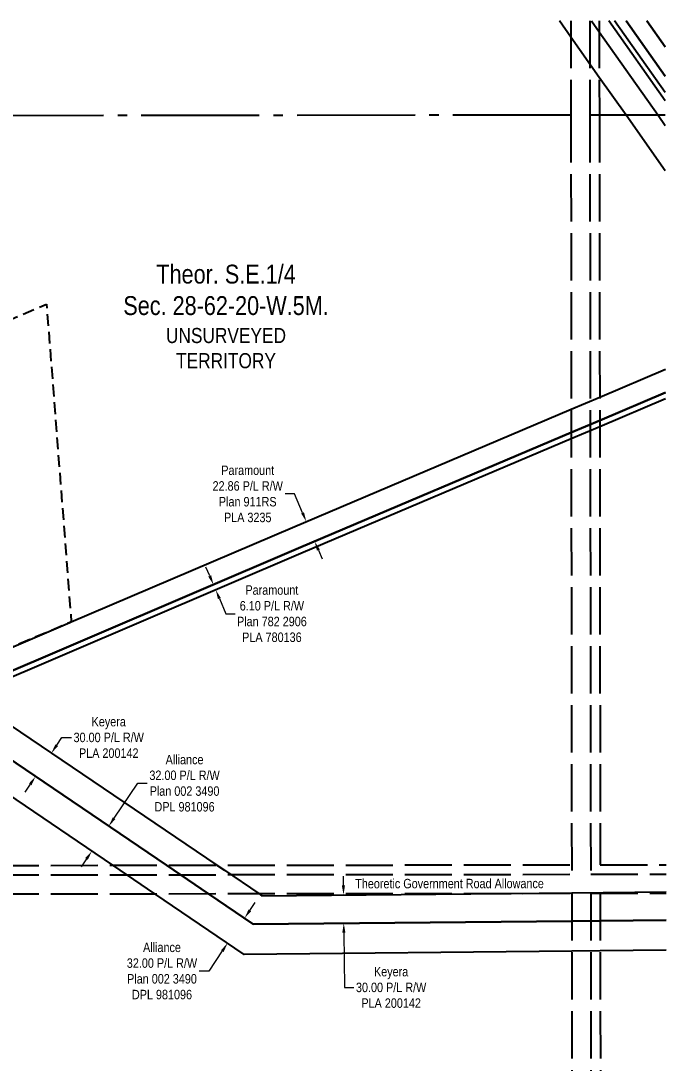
# Model space of a CAD drawing. Extents: x 500622 to 512229, y 6022177 to 6028063.
# Drawn here: x 504189 to 504872, y 6026169 to 6027273 of the extents above; entities that cross this region are included whole.
import ezdxf
from ezdxf.enums import TextEntityAlignment as Align

# ---------------------------------------------------------------- set-up
doc = ezdxf.new("R2010")
doc.units = 0
doc.header["$LTSCALE"] = 5
doc.header["$PDMODE"] = 3
doc.header["$PDSIZE"] = 30
for name, pattern in [('foc-ACCESSROAD', [3.75, 2.5, -1.25]), ('foc-QUARTERLINE', [33, 25, -3, 2, -3]), ('foc-UNSURVEYED', [12.5, 10, -2.5])]:
    doc.linetypes.add(name, pattern=pattern)
doc.layers.get('Defpoints').update_dxf_attribs({"color": 9})
for name, color, linetype in [('C-RW', 13, 'Continuous'), ('C-SYMBOL', 7, 'Continuous'), ('C-WS', 13, 'foc-ACCESSROAD'), ('F-RW', 190, 'Continuous'), ('L-QSEC', 8, 'foc-QUARTERLINE'), ('L-ROAD-T', 7, 'Continuous'), ('L-UNS-T', 3, 'Continuous'), ('L-USEC', 7, 'foc-UNSURVEYED')]:
    doc.layers.add(name, color=color, linetype=linetype)
doc.layers.add('F-RW-T', color=190, linetype='Continuous', lineweight=9)
doc.styles.add('175L', font='ARIALN.TTF', dxfattribs={"height": 20})
doc.styles.add('80CG', font='ARIALN.TTF', dxfattribs={"height": 10})
doc.styles.add('80L', font='ARIALN.TTF', dxfattribs={"height": 10})
doc.dimstyles.new('Compass 5 000', dxfattribs={"dimscale": 5, "dimtxt": 9, "dimasz": 2, "dimexe": 0.2, "dimexo": 0.0625, "dimgap": 0.5, "dimtad": 0, "dimtih": 1, "dimtoh": 1, "dimzin": 0, "dimdsep": 46, "dimtxsty": '80CG', "dimcen": 0.1, "dimse1": 1, "dimse2": 1, "dimclrd": 256, "dimclrt": 256, "dimaunit": 1, "dimadec": 4, "dimazin": 0, "dimtfac": 0.06, "dimtofl": 0, "dimtmove": 0, "dimatfit": 1, "dimfxl": 0.2, "dimtolj": 1, "dimtzin": 0, "dimlwd": -1, "dimarcsym": 0})

# ---------------------------------------------------------------- blocks, each defined once
blk = doc.blocks.new('*D1048')
at = {"layer": 'Defpoints', "color": 0, "transparency": 16777216}
for p in [(504424.5, 6026323.9), (504406.5, 6026297.4), (504407.9, 6026296.5)]:
    blk.add_point(p, dxfattribs=at)
at = {"layer": 'F-RW-T', "transparency": 16777216}
for p, q in [((504431.5, 6026331.2), (504437.1, 6026339.5)), ((504402.3, 6026288.2), (504387.9, 6026267)), ((504387.9, 6026267), (504377.9, 6026267))]:
    blk.add_line(p, q, dxfattribs=at)
for points in [[(504430.1, 6026332.2), (504432.9, 6026330.3), (504425.9, 6026323)], [(504400.9, 6026289.1), (504403.7, 6026287.2), (504407.9, 6026296.5)]]:
    blk.add_solid(points, dxfattribs=at)
at = {"layer": 'F-RW-T', "transparency": 16777216, "insert": (504338.4, 6026267), "char_height": 10, "attachment_point": 5, "style": '80CG'}
blk.add_mtext('\\A1;Alliance\\P32.00 P/L R/W\\PPlan 002 3490\\PDPL 981096', dxfattribs=at)
blk = doc.blocks.new('*D1049')
at = {"layer": 'Defpoints', "color": 0, "transparency": 16777216}
for p in [(504548.7, 6026347.8), (504530.9, 6026317.6), (504548.9, 6026317.8)]:
    blk.add_point(p, dxfattribs=at)
at = {"layer": 'F-RW-T', "transparency": 16777216}
for p, q in [((504530.6, 6026357.6), (504530.5, 6026367.6)), ((504531, 6026307.6), (504531.6, 6026249.6)), ((504531.6, 6026249.6), (504541.6, 6026249.6))]:
    blk.add_line(p, q, dxfattribs=at)
for points in [[(504532.2, 6026357.6), (504528.9, 6026357.6), (504530.7, 6026347.6)], [(504532.7, 6026307.6), (504529.4, 6026307.6), (504530.9, 6026317.6)]]:
    blk.add_solid(points, dxfattribs=at)
at = {"layer": 'F-RW-T', "transparency": 16777216, "insert": (504581.1, 6026249.6), "char_height": 10, "attachment_point": 5, "style": '80CG'}
blk.add_mtext('\\A1;Keyera\\P30.00 P/L R/W\\PPLA 200142', dxfattribs=at)
blk = doc.blocks.new('*D1280')
at = {"layer": 'Defpoints', "color": 0, "transparency": 16777216}
for p in [(504221.3, 6026497.9), (504223.8, 6026496.1), (504207, 6026471.3)]:
    blk.add_point(p, dxfattribs=at)
at = {"layer": 'F-RW-T', "transparency": 16777216}
for p, q in [((504226.9, 6026506.1), (504232.5, 6026514.4)), ((504232.5, 6026514.4), (504242.5, 6026514.4)), ((504198.9, 6026464.8), (504193.3, 6026456.5))]:
    blk.add_line(p, q, dxfattribs=at)
for points in [[(504225.5, 6026507.1), (504228.3, 6026505.2), (504221.3, 6026497.9)], [(504197.5, 6026465.7), (504200.2, 6026463.8), (504204.5, 6026473.1)]]:
    blk.add_solid(points, dxfattribs=at)
at = {"layer": 'F-RW-T', "transparency": 16777216, "insert": (504282, 6026514.4), "char_height": 10, "attachment_point": 5, "style": '80CG'}
blk.add_mtext('\\A1;Keyera\\P30.00 P/L R/W\\PPLA 200142', dxfattribs=at)
blk = doc.blocks.new('*D1281')
at = {"layer": 'Defpoints', "color": 0, "transparency": 16777216}
for p in [(504274.2, 6026425.8), (504282, 6026420.5), (504256.2, 6026399.4)]:
    blk.add_point(p, dxfattribs=at)
at = {"layer": 'F-RW-T', "transparency": 16777216}
for p, q in [((504287.6, 6026428.8), (504312.8, 6026465.9)), ((504312.8, 6026465.9), (504322.8, 6026465.9)), ((504258.5, 6026385.8), (504252.9, 6026377.5))]:
    blk.add_line(p, q, dxfattribs=at)
for points in [[(504286.3, 6026429.7), (504289, 6026427.8), (504282, 6026420.5)], [(504257.1, 6026386.7), (504259.9, 6026384.8), (504264.1, 6026394)]]:
    blk.add_solid(points, dxfattribs=at)
at = {"layer": 'F-RW-T', "transparency": 16777216, "insert": (504362.3, 6026465.9), "char_height": 10, "attachment_point": 5, "style": '80CG'}
blk.add_mtext('\\A1;Alliance\\P32.00 P/L R/W\\PPlan 002 3490\\PDPL 981096', dxfattribs=at)
blk = doc.blocks.new('*D1282')
at = {"layer": 'Defpoints', "color": 0, "transparency": 16777216}
for p in [(504391.1, 6026675.5), (504393.5, 6026670), (504395.3, 6026670.7)]:
    blk.add_point(p, dxfattribs=at)
at = {"layer": 'F-RW-T', "transparency": 16777216}
for p, q in [((504389, 6026685.5), (504385, 6026694.7)), ((504399.2, 6026661.5), (504406, 6026645.5)), ((504406, 6026645.5), (504416, 6026645.5))]:
    blk.add_line(p, q, dxfattribs=at)
for points in [[(504390.5, 6026686.1), (504387.4, 6026684.8), (504392.9, 6026676.3)], [(504400.7, 6026662.2), (504397.7, 6026660.9), (504395.3, 6026670.7)]]:
    blk.add_solid(points, dxfattribs=at)
at = {"layer": 'F-RW-T', "transparency": 16777216, "insert": (504454.8, 6026645.5), "char_height": 10, "attachment_point": 5, "style": '80CG'}
blk.add_mtext('\\A1;Paramount\\P6.10 P/L R/W\\PPlan 782 2906\\PPLA 780136', dxfattribs=at)
blk = doc.blocks.new('*D1283')
at = {"layer": 'Defpoints', "color": 0, "transparency": 16777216}
for p in [(504499.4, 6026746.6), (504491.2, 6026743.1), (504508.3, 6026725.6)]:
    blk.add_point(p, dxfattribs=at)
at = {"layer": 'F-RW-T', "transparency": 16777216}
for p, q in [((504478.8, 6026772.4), (504468.8, 6026772.4)), ((504487.3, 6026752.3), (504478.8, 6026772.4)), ((504504, 6026712.9), (504507.9, 6026703.7))]:
    blk.add_line(p, q, dxfattribs=at)
for points in [[(504488.8, 6026753), (504485.8, 6026751.7), (504491.2, 6026743.1)], [(504505.6, 6026713.5), (504502.5, 6026712.2), (504500.1, 6026722.1)]]:
    blk.add_solid(points, dxfattribs=at)
at = {"layer": 'F-RW-T', "transparency": 16777216, "insert": (504429.2, 6026772.4), "char_height": 10, "attachment_point": 5, "style": '80CG'}
blk.add_mtext('\\A1;Paramount\\P22.86 P/L R/W\\PPlan 911RS\\PPLA 3235', dxfattribs=at)

msp = doc.modelspace()

# ---------------------------------------------------------------- linework, layer by layer
at = {"layer": 'C-RW'}
for points in [[(504871.407, 6027197.493), (504817.768, 6027273.46)], [(504830.004, 6027273.471), (504871.388, 6027214.861)]]:
    msp.add_lwpolyline(points, dxfattribs=at)
at = {"layer": 'C-WS', "flags": 128}
msp.add_lwpolyline([(504084.217, 6026569.327), (504071.061, 6026563.709), (504056.891, 6026573.276), (504050.96, 6026577.325), (504041.991, 6026583.449), (504040.525, 6026602.609), (504039.342, 6026617.815), (504037.521, 6026640.995), (504018.435, 6026888.95), (504216.149, 6026973.328), (504242.361, 6026636.872), (504240.89, 6026636.244), (504121.166, 6026585.107), (504117.103, 6026583.373), (504101.502, 6026576.71), (504097.441, 6026574.975), (504087.739, 6026570.83), (504084.217, 6026569.327)], close=True, dxfattribs=at)
at = {"layer": 'F-RW'}
for points in [[(504871.496, 6027114.779), (504829.866, 6027173.628), (504801.603, 6027213.583), (504771.398, 6027256.281), (504759.282, 6027273.409)], [(504793.295, 6027273.439), (504801.551, 6027261.746), (504863.759, 6027173.661), (504871.444, 6027162.775)], [(504871.416, 6027188.81), (504811.65, 6027273.455)], [(504871.388, 6027214.861), (504830.004, 6027273.471)], [(504830.004, 6027273.471), (504871.388, 6027214.861)], [(504852.025, 6027273.49), (504871.355, 6027246.115)], [(504871.355, 6027246.115), (504852.026, 6027273.49)], [(503230.915, 6026981.437), (503677.407, 6026886.119), (503970.247, 6026686.858), (503996.131, 6026669.245), (504037.521, 6026640.995), (504039.342, 6026617.815), (504060.179, 6026604.037), (504072.693, 6026595.762), (504101.502, 6026576.71), (504117.103, 6026583.373), (504121.166, 6026585.107), (504143.546, 6026569.714), (504149.387, 6026565.696), (504164.713, 6026555.153), (504177.482, 6026527.577), (504396.527, 6026379.076), (504404.47, 6026373.7), (504440.984, 6026348.961), (504444.209, 6026346.785), (504702.132, 6026349.23), (504702.807, 6026349.231), (504772.37, 6026349.891), (504872.316, 6026350.834)], [(503179.075, 6026946.452), (503659.259, 6026844.039), (503970.297, 6026632.383), (503970.802, 6026632.039), (504041.991, 6026583.449), (504050.959, 6026577.326), (504056.891, 6026573.276), (504071.061, 6026563.709), (504071.371, 6026563.403), (504093.501, 6026548.318), (504093.791, 6026548.013), (504099.427, 6026544.338), (504099.745, 6026544.058), (504153.996, 6026507.281), (504343.177, 6026379.024), (504387.599, 6026348.908), (504435.135, 6026316.69), (504772.403, 6026319.889), (504802.561, 6026320.174), (504872.348, 6026320.832)], [(504872.348, 6026320.833), (504802.561, 6026320.174), (504772.403, 6026319.889), (504435.135, 6026316.69), (504387.599, 6026348.908), (504343.176, 6026379.024), (504153.996, 6026507.281), (504141.227, 6026534.856), (504116.352, 6026551.587), (504110.439, 6026555.565), (504087.739, 6026570.83), (504065.626, 6026585.706), (504053.19, 6026594.07), (504040.525, 6026602.609), (503979.252, 6026644.436), (503970.281, 6026650.542), (503665.326, 6026858.059), (503222.481, 6026952.553)], [(504872.382, 6026288.991), (504802.595, 6026288.314), (504772.437, 6026288.02), (504425.307, 6026284.633), (504330.669, 6026348.853), (504286.294, 6026378.969), (504063.429, 6026530.222), (504057.428, 6026534.295), (504036.867, 6026548.249), (504034.93, 6026549.566), (504015.253, 6026562.934), (503971.003, 6026592.998), (503970.333, 6026593.453), (503646.373, 6026814.151), (503178.999, 6026913.73)], [(503451.507, 6026533.655), (503944.342, 6026533.56), (503946.023, 6026533.56), (503970.388, 6026533.557), (503997.203, 6026533.552), (504031.84, 6026548.254), (504034.93, 6026549.566), (504035.603, 6026549.851), (504067.798, 6026562.434), (504071.061, 6026563.709), (504084.217, 6026569.327), (504087.739, 6026570.83), (504097.441, 6026574.975), (504101.502, 6026576.71), (504117.103, 6026583.373), (504121.166, 6026585.107), (504240.89, 6026636.244), (504242.361, 6026636.872), (504476.542, 6026736.896), (504771.821, 6026862.16), (504801.966, 6026874.949), (504871.721, 6026904.54)], [(503451.528, 6026510.81), (503873.454, 6026510.727), (503881.933, 6026510.725), (503941.276, 6026510.716), (503943.37, 6026510.716), (503970.409, 6026510.712), (503990.255, 6026510.708), (504001.848, 6026510.706), (504027.105, 6026521.425), (504036.928, 6026525.593), (504054.165, 6026532.91), (504057.428, 6026534.295), (504058.015, 6026534.543), (504090.227, 6026547.056), (504093.501, 6026548.318), (504106.7, 6026553.967), (504110.439, 6026555.565), (504139.669, 6026568.057), (504143.546, 6026569.714), (504485.465, 6026715.864), (504771.848, 6026837.355), (504801.993, 6026850.143), (504871.748, 6026879.734)], [(504871.748, 6026879.734), (504801.993, 6026850.143), (504771.848, 6026837.355), (504485.465, 6026715.864), (504143.546, 6026569.714), (504139.669, 6026568.057), (504110.439, 6026555.565), (504106.7, 6026553.967), (504093.501, 6026548.318), (504090.227, 6026547.056), (504058.015, 6026534.543), (504057.428, 6026534.295), (504054.165, 6026532.91), (504036.928, 6026525.593), (504027.105, 6026521.425), (504001.848, 6026510.706), (503990.255, 6026510.708), (503970.409, 6026510.712), (503943.37, 6026510.716), (503941.276, 6026510.716), (503881.933, 6026510.725), (503873.454, 6026510.727), (503451.528, 6026510.81)], [(504871.755, 6026873.12), (504802, 6026843.529), (504771.854, 6026830.741), (504487.845, 6026710.257), (504149.387, 6026565.696), (504145.558, 6026564.06), (504116.352, 6026551.587), (504112.557, 6026549.966), (504099.427, 6026544.338), (504096.103, 6026543.057), (504064.004, 6026530.466), (504063.429, 6026530.222), (504060.104, 6026528.811), (504039.307, 6026519.985), (504029.485, 6026515.817), (504004.228, 6026505.098), (504003.088, 6026504.614), (503992.841, 6026504.616), (503970.414, 6026504.62), (503451.534, 6026504.72)]]:
    msp.add_lwpolyline(points, dxfattribs=at)
at = {"layer": 'L-QSEC'}
for p, q in [((504771.486, 6027173.57), (504004.42, 6027172.799)), ((504871.432, 6027173.671), (504791.595, 6027173.591))]:
    msp.add_line(p, q, dxfattribs=at)
at = {"layer": 'L-USEC'}
for p, q in [((504771.379, 6027273.419), (504771.486, 6027173.57)), ((504791.488, 6027273.437), (504791.595, 6027173.591)), ((504801.543, 6027273.446), (504801.65, 6027173.601)), ((504771.486, 6027173.57), (504772.349, 6026369.414)), ((504791.595, 6027173.591), (504792.459, 6026369.434)), ((504801.65, 6027173.601), (504802.502, 6026379.499)), ((503970.528, 6026378.679), (504772.341, 6026379.469)), ((504772.341, 6026379.469), (504772.341, 6026379.469)), ((504792.459, 6026369.434), (504872.295, 6026369.515)), ((504802.502, 6026379.499), (504872.285, 6026379.57)), ((503970.538, 6026368.624), (504772.351, 6026369.414)), ((503970.558, 6026348.515), (504772.371, 6026349.305)), ((504772.371, 6026349.305), (504773.234, 6025545.145)), ((504792.48, 6026349.325), (504872.317, 6026349.406)), ((504792.48, 6026349.327), (504793.344, 6025545.165)), ((504802.535, 6026349.337), (504803.398, 6025545.175))]:
    msp.add_line(p, q, dxfattribs=at)

# ---------------------------------------------------------------- texts
at = {"layer": 'C-SYMBOL', "color": 3, "insert": (504406.25, 6027015.203), "char_height": 19.98941, "width": 215.87003, "attachment_point": 2, "style": '175L'}
msp.add_mtext('Theor. S.E.1/4\\PSec. 28-62-20-W.5M.', dxfattribs=at)
at = {"layer": 'L-ROAD-T', "style": '80L'}
msp.add_text('Theoretic Government Road Allowance', height=9.9947, rotation=0.056577, dxfattribs=at).set_placement((504642.952, 6026359.641), align=Align.MIDDLE_CENTER)
at = {"layer": 'L-UNS-T', "color": 3, "insert": (504406.187, 6026926.744), "char_height": 15.99152, "attachment_point": 5, "style": '80L'}
msp.add_mtext_dynamic_manual_height_columns('UNSURVEYED TERRITORY', width=126.41375, gutter_width=47.5, heights=[0], dxfattribs=at)

# ---------------------------------------------------------------- dimensions: what is measured, and where the dimension line sits
at = {"layer": 'F-RW-T', "color": 6}
for base, p1, p2, angle, text, picture, middle in [((504491.204, 6026743.116), (504508.323, 6026725.562), (504499.401, 6026746.593), 112.987781, 'Paramount\\P22.86 P/L R/W\\PPlan 911RS\\PPLA 3235', '*D1283', (504429.233, 6026772.422)), ((504395.261, 6026670.713), (504391.1, 6026675.529), (504393.481, 6026669.953), 293.128219, 'Paramount\\P6.10 P/L R/W\\PPlan 782 2906\\PPLA 780136', '*D1282', (504454.777, 6026645.472)), ((504282.024, 6026420.483), (504256.23, 6026399.372), (504274.158, 6026425.816), 55.864369, 'Alliance\\P32.00 P/L R/W\\PPlan 002 3490\\PDPL 981096', '*D1281', (504362.272, 6026465.879))]:
    dim = msp.add_linear_dim(base=base, p1=p1, p2=p2, angle=angle, text=text, dimstyle='Compass 5 000', dxfattribs=at)
    dim.commit()
    dim.dimension.update_dxf_attribs({"geometry": picture, "text_midpoint": middle, "dimtype": 161})
dim = msp.add_aligned_dim(p1=(504207.018, 6026471.334), p2=(504223.841, 6026496.148), distance=3.068, text='Keyera\\P30.00 P/L R/W\\PPLA 200142', dimstyle='Compass 5 000', dxfattribs=at)
dim.commit()
dim.dimension.update_dxf_attribs({"geometry": '*D1280', "text_midpoint": (504281.996, 6026514.424)})
at = {"layer": 'F-RW-T'}
for base, p1, p2, angle, text, picture, middle in [((504530.937, 6026317.599), (504548.653, 6026347.775), (504548.938, 6026317.769), 270.543351, 'Keyera\\P30.00 P/L R/W\\PPLA 200142', '*D1049', (504581.053, 6026249.577)), ((504407.887, 6026296.454), (504424.464, 6026323.922), (504406.475, 6026297.412), 235.840003, 'Alliance\\P32.00 P/L R/W\\PPlan 002 3490\\PDPL 981096', '*D1048', (504338.424, 6026266.993))]:
    dim = msp.add_linear_dim(base=base, p1=p1, p2=p2, angle=angle, text=text, dimstyle='Compass 5 000', dxfattribs=at)
    dim.commit()
    dim.dimension.update_dxf_attribs({"geometry": picture, "text_midpoint": middle, "dimtype": 161})

doc.saveas('drawing.dxf')
